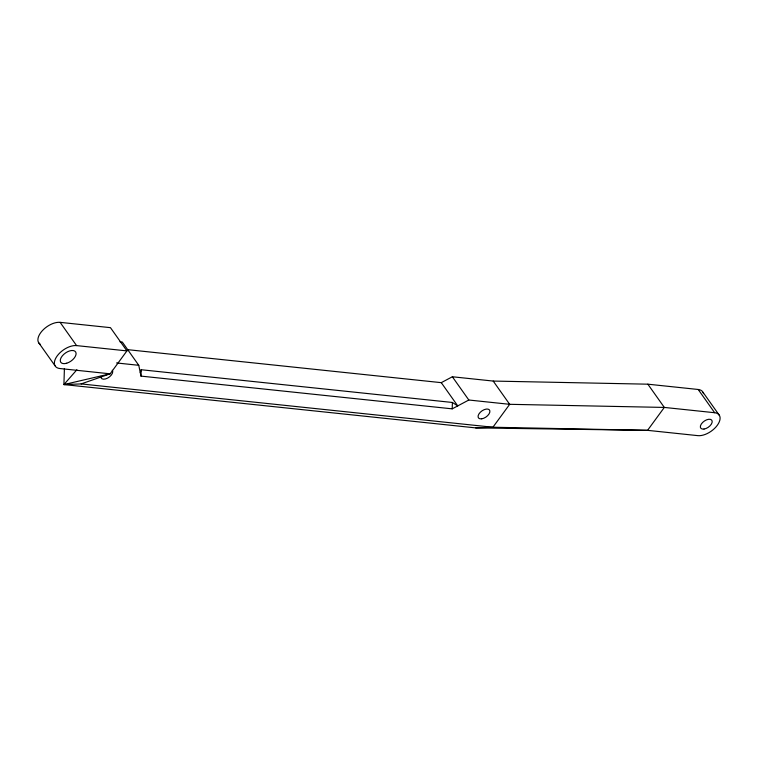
<?xml version="1.0" encoding="UTF-8"?>
<svg xmlns="http://www.w3.org/2000/svg" width="758" height="758" viewBox="0 0 758 758"><rect width="100%" height="100%" fill="white"/><g stroke="black" fill="none" stroke-linecap="round" stroke-linejoin="round"><path stroke-width="1.14" d="M127.316 349.627L441.279 382.657L452.355 376.764L493.212 381.066L647.853 384.183L698.194 389.479L714.661 412.722A15.823 8.584 -35.3 0 1 717.276 425.342A15.823 8.584 -35.3 0 1 697.891 435.642L647.55 430.345L475.692 427.891L63.909 384.571L64.411 368.634M714.661 412.722L664.321 407.425L509.679 404.317L468.823 400.016L452.204 408.846L140.997 376.11L141.206 369.733L452.403 402.47L457.747 405.9L441.279 382.657M452.204 408.846L452.403 402.47M140.258 372.51L141.206 369.733M40.354 344.359A15.823 8.584 -35.3 0 1 42.173 330.876A15.823 8.584 -35.3 0 1 60.109 322.358L110.45 327.655L126.918 350.897L110.147 373.817L81.134 383.918L63.909 384.571L76.89 369.752M63.909 384.571L110.147 373.817L59.806 368.521A15.823 8.584 -35.3 0 1 57.191 355.909A15.823 8.584 -35.3 0 1 76.577 345.601L126.918 350.897M475.692 427.891L492.908 427.237L647.55 430.345L664.321 407.425L647.853 384.183M119.963 341.801L122.294 342.048L138.761 365.299L140.997 376.11M116.58 362.959L138.761 365.299M81.134 383.918L492.908 427.237L509.679 404.317L493.212 381.066M703.054 392.341L719.522 415.592M452.355 376.764L468.823 400.016M60.109 322.358L76.577 345.601M38.478 342.408L54.946 365.659M112.298 370.274A6.784 3.676 -35.3 0 1 107.617 378.1A6.784 3.676 -35.3 0 1 100.947 376.309M698.194 389.479A15.823 8.584 -35.3 0 1 703.509 393.648M481.737 418.823A6.784 3.676 -35.3 0 0 489.858 410.827A6.784 3.676 -35.3 0 0 480.364 412.2A6.784 3.676 -35.3 0 0 481.737 418.823M704.021 429.056A6.784 3.676 -35.3 0 0 712.15 421.06A6.784 3.676 -35.3 0 0 702.647 422.433A6.784 3.676 -35.3 0 0 704.021 429.056M66.676 363.234A9.039 4.899 -35.3 0 0 75.667 351.987A9.039 4.899 -35.3 0 0 62.232 355.976A9.039 4.899 -35.3 0 0 66.676 363.234"/></g></svg>
